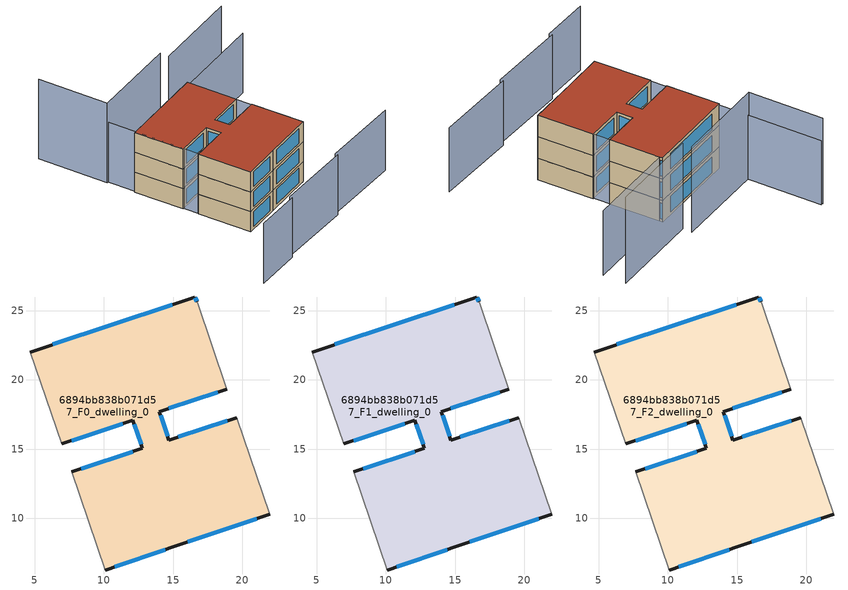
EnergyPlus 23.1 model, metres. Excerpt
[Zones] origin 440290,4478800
6894bb838b071d57_F0_dwelling_0
 floor ground (EU_floor_Construction): 16.73,25.64 18.89,19.32 14.02,17.72 14.7,15.66 19.59,17.28 22,10.29 15.12,7.98 10.09,6.27 7.67,13.36 12.78,15.07 12.1,17.08 6.96,15.38 4.67,22.01 16.59,25.99 z0
 wall outside (EU_wall_Construction): 16.73,25.64 16.59,25.99 4.67,22.01 / 19.59,17.28 14.7,15.66 14.02,17.72 18.89,19.32 / 10.09,6.27 15.12,7.98 22,10.29 / 6.96,15.38 12.1,17.08 12.78,15.07 7.67,13.36 z0:3
 wall adiabatic (EU_wall_Construction): 4.67,22.01 6.96,15.38 / 18.89,19.32 16.73,25.64 / 22,10.29 19.59,17.28 / 7.67,13.36 10.09,6.27 z0:3
 window (EU_Window_Construction): 14.93,25.44 6.33,22.57 / 16.71,25.69 16.61,25.94 / 14.69,17.94 18.21,19.1 / 14.6,15.95 14.11,17.43 / 18.91,17.05 15.38,15.89 / 16.07,8.3 21.04,9.97 / 10.78,6.51 14.42,7.74 / 12.07,14.83 8.38,13.6 / 12.19,16.8 12.69,15.35 / 7.67,15.62 11.38,16.84 z0.42:2.58
6894bb838b071d57_F1_dwelling_0
 floor to 6894bb838b071d57_F0_dwelling_0 (EU_floor_Construction): 16.73,25.64 18.89,19.32 14.02,17.72 14.7,15.66 19.58,17.28 22,10.29 15.12,7.98 10.09,6.27 7.67,13.36 12.78,15.07 12.1,17.08 6.96,15.38 4.67,22.01 16.58,25.99 z3
 wall outside (EU_wall_Construction): 16.73,25.64 16.59,25.99 4.67,22.01 / 19.59,17.28 14.7,15.66 14.02,17.72 18.89,19.32 / 10.09,6.27 15.12,7.98 22,10.29 / 6.96,15.38 12.1,17.08 12.78,15.07 7.67,13.36 z3:6
 wall adiabatic (EU_wall_Construction): 4.67,22.01 6.96,15.38 / 18.89,19.32 16.73,25.64 / 22,10.29 19.59,17.28 / 7.67,13.36 10.09,6.27 z3:6
 window (EU_Window_Construction): 14.93,25.44 6.33,22.57 / 16.71,25.69 16.61,25.94 / 14.69,17.94 18.21,19.1 / 14.6,15.95 14.11,17.43 / 18.91,17.05 15.38,15.89 / 16.07,8.3 21.04,9.97 / 10.78,6.51 14.42,7.74 / 12.07,14.83 8.38,13.6 / 12.19,16.8 12.69,15.35 / 7.67,15.62 11.38,16.84 z3.42:5.58
6894bb838b071d57_F2_dwelling_0
 floor to 6894bb838b071d57_F1_dwelling_0 (EU_floor_Construction): 16.73,25.64 18.89,19.32 14.02,17.72 14.7,15.66 19.58,17.28 22,10.29 15.12,7.98 10.09,6.27 7.67,13.36 12.78,15.07 12.1,17.08 6.96,15.38 4.67,22.01 16.58,25.99 z6
 wall outside (EU_wall_Construction): 16.73,25.64 16.59,25.99 4.67,22.01 / 19.59,17.28 14.7,15.66 14.02,17.72 18.89,19.32 / 10.09,6.27 15.12,7.98 22,10.29 / 6.96,15.38 12.1,17.08 12.78,15.07 7.67,13.36 z6:9
 wall adiabatic (EU_wall_Construction): 4.67,22.01 6.96,15.38 / 18.89,19.32 16.73,25.64 / 22,10.29 19.59,17.28 / 7.67,13.36 10.09,6.27 z6:9
 window (EU_Window_Construction): 14.93,25.44 6.33,22.57 / 16.71,25.69 16.61,25.94 / 14.69,17.94 18.21,19.1 / 14.6,15.95 14.11,17.43 / 18.91,17.05 15.38,15.89 / 16.07,8.3 21.04,9.97 / 10.78,6.51 14.42,7.74 / 12.07,14.83 8.38,13.6 / 12.19,16.8 12.69,15.35 / 7.67,15.62 11.38,16.84 z6.42:8.58
 roof outside (EU_roof_Construction): 22,10.29 19.59,17.28 14.7,15.66 14.02,17.72 18.89,19.32 16.73,25.64 16.59,25.99 4.67,22.01 6.96,15.38 12.1,17.08 12.78,15.07 7.67,13.36 10.09,6.27 15.12,7.98 z9
shading: 10.38,-0.86 20.68,2.1 / 4.22,-3.12 10.49,-1.23 / 20.56,2.51 31.31,5.57 / 21.88,10.21 16.74,25.64 / 16.74,25.64 28.6,29.59 / 0.53,35.11 10.09,6.27 z0:9; 15.33,29.69 3.39,25.69 / 3.39,25.69 0.25,35.08 / 27.62,32.47 15.7,28.47 z0:12
[Building]
EU S2 Campaign: North Axis=0; Terrain=City; Solar Distribution=FullExterior
[Site:Location]
Madrid: Latitude=40.5; Longitude=-3.5; Time Zone=1; Elevation=609
[SizingPeriod:WeatherFileDays]
AnnualSizingPeriod: Begin Month=1; Begin Day of Month=1; End Month=12; End Day of Month=31; Day of Week for Start Day=Monday; Use Weather File Daylight Saving Period=No; Use Weather File Rain and Snow Indicators=No
[MATERIAL]
EU_InternalMass_Material: Roughness=MediumRough; Thickness=0.1; Conductivity=1; Density=1800; Specific Heat=900; Thermal Absorptance=0.9; Solar Absorptance=0.7; Visible Absorptance=0.7
[MATERIAL:NOMASS] Roughness=MediumRough; Thermal Absorptance=0.9; Solar Absorptance=0.7; Visible Absorptance=0.7
Name | Thermal Resistance
EU_wall_NoMass | 1.60022
EU_roof_NoMass | 1.57597
EU_floor_NoMass | 0.470652
[WINDOWMATERIAL:SIMPLEGLAZINGSYSTEM]
EU_Window_SimpleGlazing: UFactor=3.28802; Solar Heat Gain Coefficient=0.85; Visible Transmittance=0.85
[CONSTRUCTION]
EU_wall_Construction: EU_wall_NoMass
EU_roof_Construction: EU_roof_NoMass
EU_floor_Construction: EU_floor_NoMass
EU_Window_Construction: EU_Window_SimpleGlazing
EU_InternalMass_Construction: EU_InternalMass_Material
[ZONE] Type=1; Multiplier=1; Ceiling Height=autocalculate; Volume=558.638; Floor Area=autocalculate; Part of Total Floor Area=Yes
6894bb838b071d57_F0_dwelling_0; 6894bb838b071d57_F1_dwelling_0; 6894bb838b071d57_F2_dwelling_0
[INTERNALMASS] Construction=EU_InternalMass_Construction; Surface Area=186.213
Name | Zone or ZoneList
6894bb838b071d57_F0_dwelling_0_EU_InternalMass | 6894bb838b071d57_F0_dwelling_0
6894bb838b071d57_F1_dwelling_0_EU_InternalMass | 6894bb838b071d57_F1_dwelling_0
6894bb838b071d57_F2_dwelling_0_EU_InternalMass | 6894bb838b071d57_F2_dwelling_0
[OTHEREQUIPMENT] Fuel Type=Electricity; Design Level Calculation Method=Watts/Area; Power per Zone Floor Area=1; Fraction Latent=0; Fraction Radiant=0; Fraction Lost=0; Carbon Dioxide Generation Rate=0; EndUse Subcategory=EU_Step8_InternalGains
Name | Zone or ZoneList or Space or SpaceList | Schedule
EU_Step8_InternalGain_6894bb838b071d57_F0_dwelling_0_f000 | 6894bb838b071d57_F0_dwelling_0 | EU_Step8_GainSchedule_6894bb838b071d57_F0_dwelling_0_f000
EU_Step8_InternalGain_6894bb838b071d57_F1_dwelling_0_f000 | 6894bb838b071d57_F1_dwelling_0 | EU_Step8_GainSchedule_6894bb838b071d57_F1_dwelling_0_f000
EU_Step8_InternalGain_6894bb838b071d57_F2_dwelling_0_f000 | 6894bb838b071d57_F2_dwelling_0 | EU_Step8_GainSchedule_6894bb838b071d57_F2_dwelling_0_f000
[ZONEVENTILATION:DESIGNFLOWRATE] Schedule=EU_AlwaysOn; Design Flow Rate Calculation Method=AirChanges/Hour; Air Changes per Hour=0.480704; Ventilation Type=Natural; Fan Pressure Rise=0; Fan Total Efficiency=1; Constant Term Coefficient=1; Temperature Term Coefficient=0; Velocity Term Coefficient=0; Velocity Squared Term Coefficient=0; Minimum Indoor Temperature=-100; Maximum Indoor Temperature=100; Delta Temperature=-100; Minimum Outdoor Temperature=-100; Maximum Outdoor Temperature=100; Maximum Wind Speed=40
Name | Zone or ZoneList or Space or SpaceList
EU_ConstantAir_6894bb838b071d57_F0_dwelling_0 | 6894bb838b071d57_F0_dwelling_0
EU_ConstantAir_6894bb838b071d57_F1_dwelling_0 | 6894bb838b071d57_F1_dwelling_0
EU_ConstantAir_6894bb838b071d57_F2_dwelling_0 | 6894bb838b071d57_F2_dwelling_0
[HVACTEMPLATE:THERMOSTAT] Constant Heating Setpoint=20; Constant Cooling Setpoint=50
EU_HeatOnly_6894bb838b071d57_F0_dwelling_0; EU_HeatOnly_6894bb838b071d57_F1_dwelling_0; EU_HeatOnly_6894bb838b071d57_F2_dwelling_0
[HVACTEMPLATE:ZONE:IDEALLOADSAIRSYSTEM] System Availability Schedule=EU_AlwaysOn; Maximum Heating Supply Air Temperature=50; Minimum Cooling Supply Air Temperature=13; Maximum Heating Supply Air Humidity Ratio=0.0156; Minimum Cooling Supply Air Humidity Ratio=0.0077; Heating Limit=NoLimit; Cooling Limit=NoLimit; Heating Availability Schedule=EU_AlwaysOn; Cooling Availability Schedule=EU_CoolingOff; Dehumidification Control Type=ConstantSensibleHeatRatio; Cooling Sensible Heat Ratio=0.7; Dehumidification Setpoint=60; Humidification Control Type=None; Humidification Setpoint=30; Outdoor Air Method=None; Outdoor Air Flow Rate per Person=0.00944; Outdoor Air Flow Rate per Zone Floor Area=0; Outdoor Air Flow Rate per Zone=0; Demand Controlled Ventilation Type=None; Outdoor Air Economizer Type=NoEconomizer; Heat Recovery Type=None; Sensible Heat Recovery Effectiveness=0.7; Latent Heat Recovery Effectiveness=0.65
Name | Template Thermostat
6894bb838b071d57_F0_dwelling_0 | EU_HeatOnly_6894bb838b071d57_F0_dwelling_0
6894bb838b071d57_F1_dwelling_0 | EU_HeatOnly_6894bb838b071d57_F1_dwelling_0
6894bb838b071d57_F2_dwelling_0 | EU_HeatOnly_6894bb838b071d57_F2_dwelling_0
[SIZING:ZONE] Zone Cooling Design Supply Air Temperature Input Method=SupplyAirTemperature; Zone Cooling Design Supply Air Temperature=13; Zone Heating Design Supply Air Temperature Input Method=SupplyAirTemperature; Zone Heating Design Supply Air Temperature=50; Zone Cooling Design Supply Air Humidity Ratio=0.008; Zone Heating Design Supply Air Humidity Ratio=0.008; Cooling Design Air Flow Method=DesignDay; Cooling Design Air Flow Rate=0; Cooling Minimum Air Flow per Zone Floor Area=0.000762; Cooling Minimum Air Flow=0; Cooling Minimum Air Flow Fraction=0.2; Heating Design Air Flow Method=DesignDay; Heating Design Air Flow Rate=0; Heating Maximum Air Flow per Zone Floor Area=0.002032; Heating Maximum Air Flow=0.141576; Heating Maximum Air Flow Fraction=0.3; Account for Dedicated Outdoor Air System=No; Dedicated Outdoor Air System Control Strategy=NeutralSupplyAir; Dedicated Outdoor Air Low Setpoint Temperature for Design=autosize; Dedicated Outdoor Air High Setpoint Temperature for Design=autosize; Zone Load Sizing Method=Sensible Load Only No Latent Load; Zone Latent Cooling Design Supply Air Humidity Ratio Input Method=HumidityRatioDifference; Zone Cooling Design Supply Air Humidity Ratio Difference=0.005; Zone Latent Heating Design Supply Air Humidity Ratio Input Method=HumidityRatioDifference; Zone Humidification Design Supply Air Humidity Ratio Difference=0.005
6894bb838b071d57_F0_dwelling_0; 6894bb838b071d57_F1_dwelling_0; 6894bb838b071d57_F2_dwelling_0
[SCHEDULE:CONSTANT]
Name | Hourly Value
EU_AlwaysOn | 1
EU_CoolingOff | 0
[SCHEDULE:FILE] Column Number=1; Rows to Skip at Top=0; Number of Hours of Data=8760; Column Separator=Comma; Interpolate to Timestep=No; Minutes per Item=60; Adjust Schedule for Daylight Savings=Yes
Name | File
EU_Step8_GainSchedule_6894bb838b071d57_F0_dwelling_0_f000 | ../../schedules/6894bb838b071d57/6894bb838b071d57_F0_dwelling_0_f000_gain.csv
EU_Step8_GainSchedule_6894bb838b071d57_F1_dwelling_0_f000 | ../../schedules/6894bb838b071d57/6894bb838b071d57_F1_dwelling_0_f000_gain.csv
EU_Step8_GainSchedule_6894bb838b071d57_F2_dwelling_0_f000 | ../../schedules/6894bb838b071d57/6894bb838b071d57_F2_dwelling_0_f000_gain.csv
